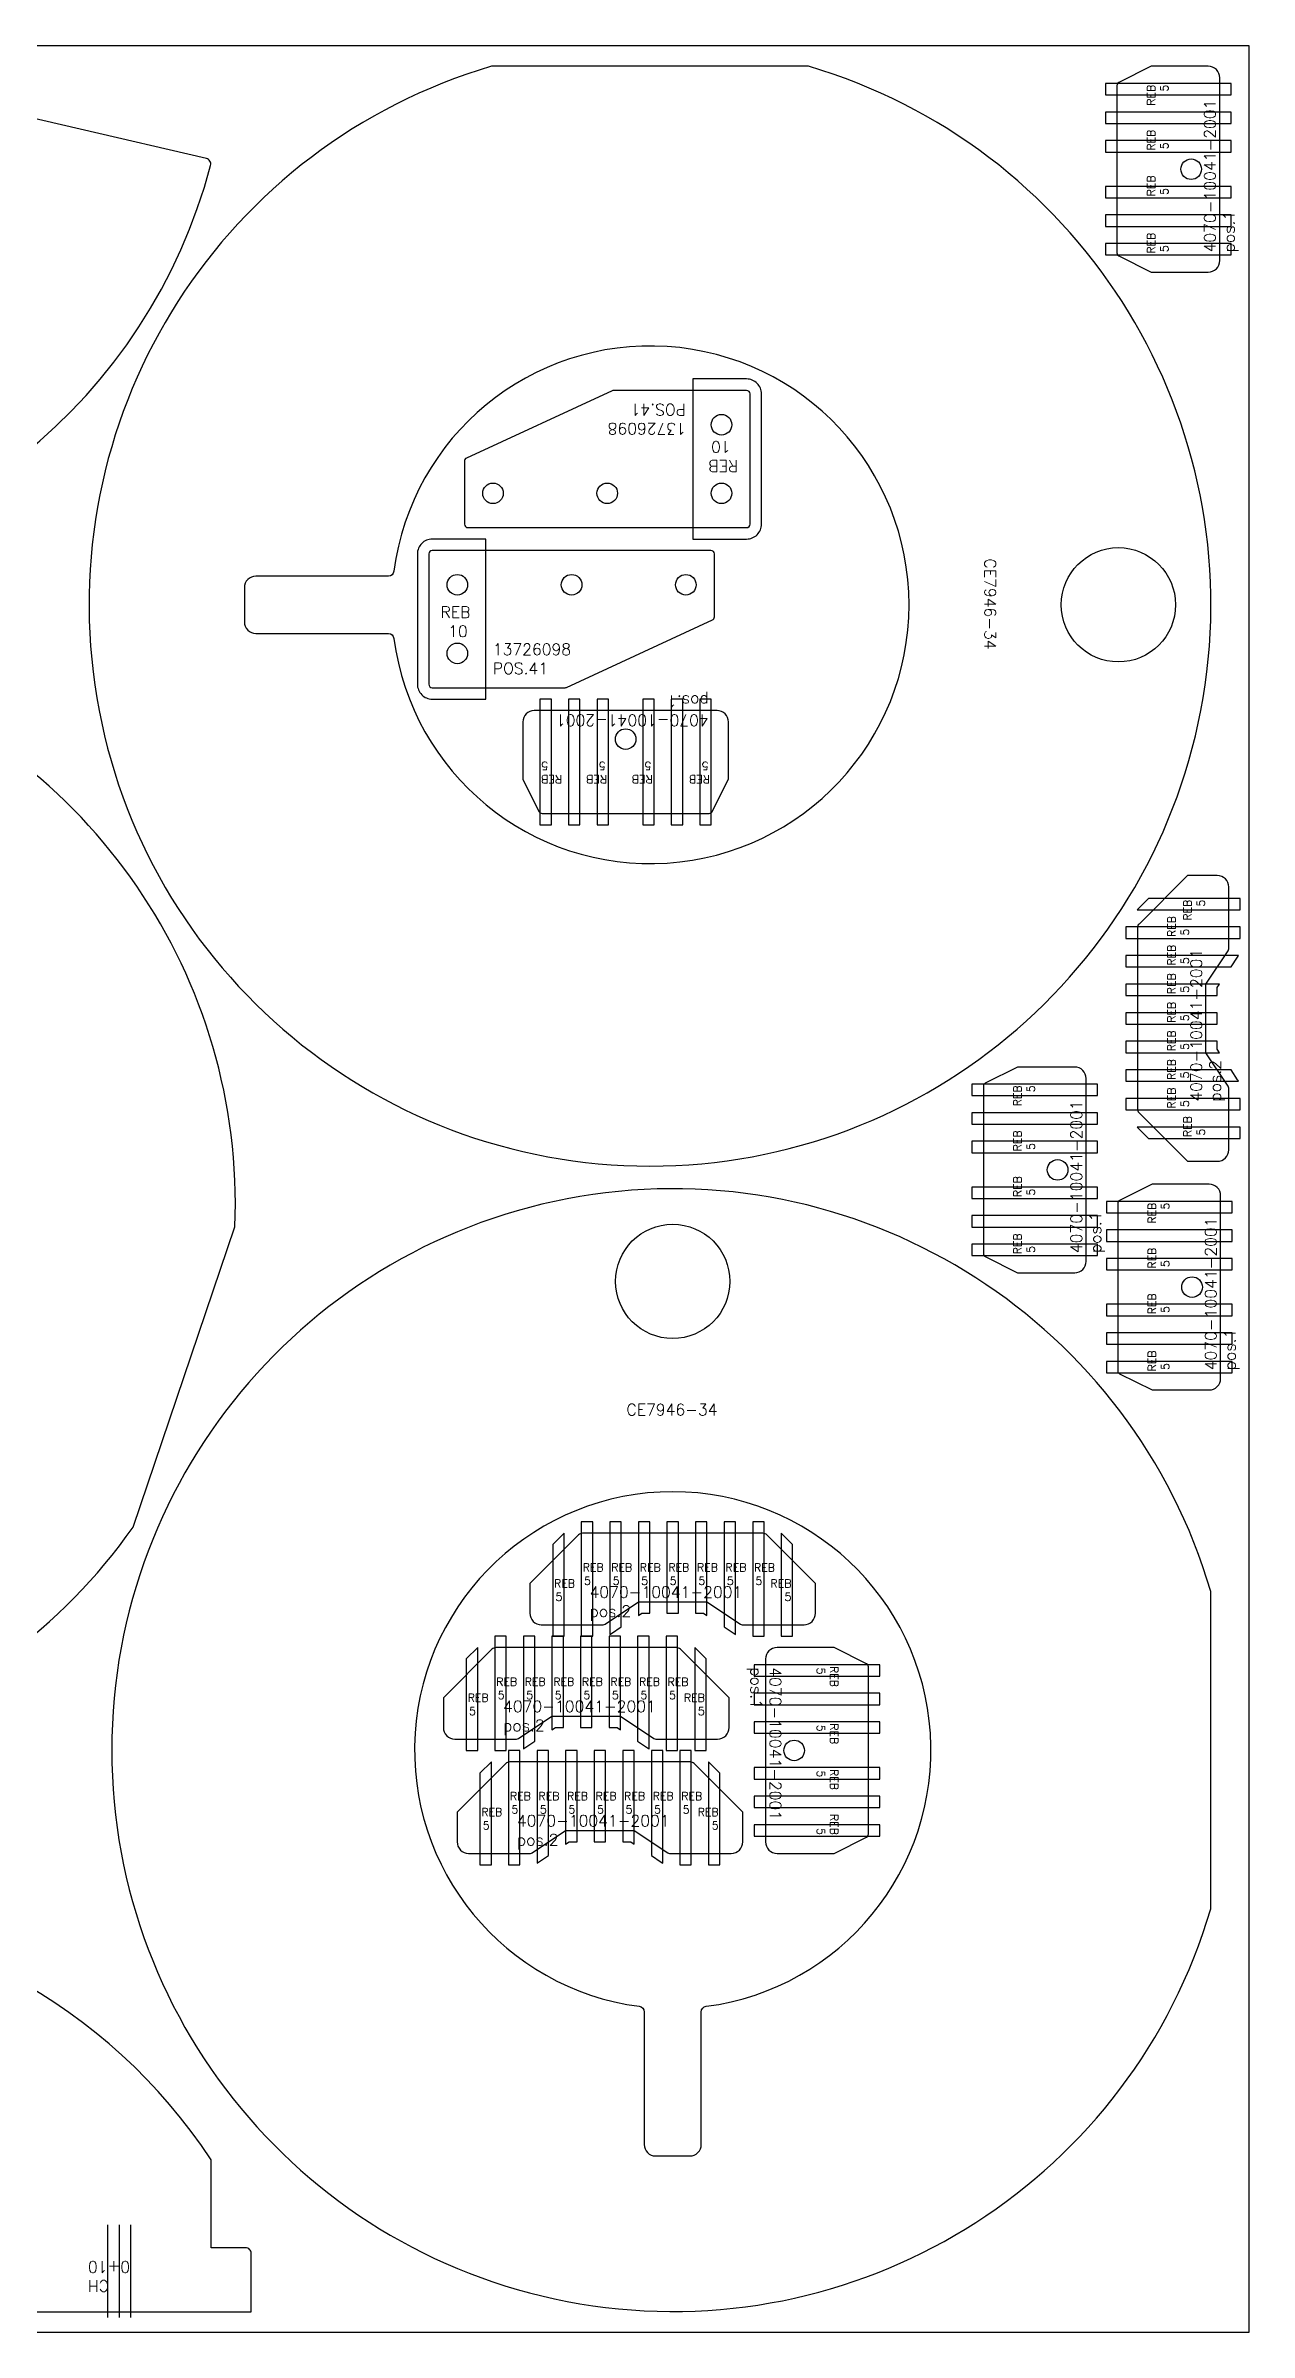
# Model space of a CAD drawing. Header units: millimetres. Extents: x 0 to 2400, y -105 to 2000.
# Drawn here: x 1346 to 2400, y 0 to 2000 of the extents above; entities that cross this region are included whole.
import ezdxf

# ---------------------------------------------------------------- set-up
doc = ezdxf.new("R2010")
doc.units = ezdxf.units.MM
for name, color, linetype in [('13725868', 7, 'Continuous'), ('13726098v0', 7, 'Continuous'), ('4070-10041-2001', 7, 'Continuous'), ('CE7946-34', 7, 'Continuous'), ('Chanfro', 7, 'Continuous'), ('Rebaixo', 6, 'Continuous'), ('sheet', 24, 'Continuous'), ('Texto', 7, 'Continuous')]:
    doc.layers.add(name, color=color, linetype=linetype)
doc.styles.get("Standard").update_dxf_attribs({"font": 'txt.shx'})

msp = doc.modelspace()

# ---------------------------------------------------------------- linework, layer by layer
at = {"layer": '13725868', "color": 7}
for points in [[(977.1, 1670.5, -0.414214), (953.1, 1655.5), (923.8, 1662.3, -0.414214), (908.9, 1686.3), (916.8, 1720.4, 0.414214), (909.3, 1732.4), (889.8, 1736.9, -0.414214), (874.8, 1760.9), (885.8, 1808.2, 0.311282), (883.7, 1813.4, -0.160425), (788.4, 1935.9), (563, 1988), (551.5, 1938.4, 0.414214), (555.3, 1932.4), (584.5, 1925.6), (567.2, 1850.7, 0.732093), (1490.8, 1895.3, 0.423398), (1487.1, 1901.4), (1265.7, 1952.7, 0.396943), (1259.8, 1949.2, -0.351686), (1004.9, 1771.9, 0.36844), (999.7, 1768.1)], [(681.4, 74), (651.4, 74, 0.414214), (646.4, 69), (646.4, 18), (877.7, 18, -0.213458), (1047.2, 128.9, 0.36844), (1051.4, 133.8), (1051.4, 234, -0.414214), (1071.4, 254), (1101.4, 254, -0.414214), (1121.4, 234), (1121.4, 199, 0.414214), (1131.4, 189), (1151.4, 189, -0.414214), (1171.4, 169), (1171.4, 120.5, 0.311282), (1174.6, 115.8, -0.160425), (1295.1, 18), (1526.4, 18), (1526.4, 69, 0.414214), (1521.4, 74), (1491.4, 74), (1491.4, 150.8, 0.538683), (681.4, 150.8)]]:
    msp.add_lwpolyline(points, format="xyb", close=True, dxfattribs=at)
at = {"layer": '13726098v0', "color": 6}
for points in [[(1716, 1578.5), (1960, 1578.5, 0.414214), (1963, 1581.5), (1963, 1695.5, 0.414214), (1960, 1698.5), (1843.6, 1698.5, 0.108525), (1842.4, 1698.2), (1714.7, 1639.3, 0.292538), (1713, 1636.6), (1713, 1581.5, 0.414214)], [(1928.8, 1558.5), (1684.8, 1558.5, 0.414214), (1681.8, 1555.5), (1681.8, 1441.5, 0.414214), (1684.8, 1438.5), (1801.1, 1438.5, 0.108525), (1802.4, 1438.8), (1930, 1497.7, 0.292538), (1931.8, 1500.4), (1931.8, 1555.5, 0.414214)]]:
    msp.add_lwpolyline(points, format="xyb", close=True, dxfattribs=at)
for centre in [(1938, 1668.5), (1738, 1608.5), (1838, 1608.5), (1938, 1608.5), (1706.8, 1528.5), (1806.8, 1528.5), (1906.8, 1528.5), (1706.8, 1468.5)]:
    msp.add_circle(centre, 9, dxfattribs=at)
at = {"layer": '4070-10041-2001', "color": 3}
for points in [[(2374.1, 1812), (2374.1, 1972, 0.414214), (2364.1, 1982), (2314.1, 1982), (2285.7, 1967.8, 0.284079), (2284.1, 1965.1), (2284.1, 1818.9, 0.284079), (2285.7, 1816.2), (2314.1, 1802), (2364.1, 1802, 0.414214)], [(1934.1, 1418.5), (1774.1, 1418.5, 0.414214), (1764.1, 1408.5), (1764.1, 1358.5), (1778.2, 1330.2, 0.284079), (1780.9, 1328.5), (1927.2, 1328.5, 0.284079), (1929.9, 1330.2), (1944.1, 1358.5), (1944.1, 1408.5, 0.414214)], [(2257.2, 936.7), (2257.2, 1096.7, 0.414214), (2247.2, 1106.7), (2197.2, 1106.7), (2168.8, 1092.6, 0.284079), (2167.2, 1089.9), (2167.2, 943.6, 0.284079), (2168.8, 940.9), (2197.2, 926.7), (2247.2, 926.7, 0.414214)], [(2374.9, 834.2), (2374.9, 994.2, 0.414214), (2364.9, 1004.2), (2314.9, 1004.2), (2286.5, 990, 0.284079), (2284.9, 987.3), (2284.9, 841, 0.284079), (2286.5, 838.4), (2314.9, 824.2), (2364.9, 824.2, 0.414214)], [(1976.6, 588.9), (1976.6, 428.9, 0.414214), (1986.6, 418.9), (2036.6, 418.9), (2065, 433.1, 0.284079), (2066.6, 435.8), (2066.6, 582, 0.284079), (2065, 584.7), (2036.6, 598.9), (1986.6, 598.9, 0.414214)]]:
    msp.add_lwpolyline(points, format="xyb", close=True, dxfattribs=at)
at = {"layer": '4070-10041-2001', "color": 1}
for points in [[(2362, 1179.2), (2381.5, 1208.4, 0.148069), (2382, 1210.1), (2382, 1264.2, 0.414214), (2372, 1274.2), (2346, 1274.2), (2303.5, 1231.7, 0.198912), (2302, 1228.1), (2302, 1070.3, 0.198912), (2303.5, 1066.7), (2346, 1024.2), (2372, 1024.2, 0.414214), (2382, 1034.2), (2382, 1088.3, 0.148069), (2381.5, 1089.9), (2362, 1119.2)], [(1925.3, 638.9), (1954.6, 619.4, 0.148069), (1956.2, 618.9), (2010.3, 618.9, 0.414214), (2020.3, 628.9), (2020.3, 654.9), (1977.8, 697.4, 0.198912), (1974.3, 698.9), (1816.4, 698.9, 0.198912), (1812.9, 697.4), (1770.3, 654.9), (1770.3, 628.9, 0.414214), (1780.3, 618.9), (1834.4, 618.9, 0.148069), (1836.1, 619.4), (1865.3, 638.9)], [(1849.6, 538.9), (1878.8, 519.4, 0.148069), (1880.5, 518.9), (1934.6, 518.9, 0.414214), (1944.6, 528.9), (1944.6, 554.9), (1902.1, 597.4, 0.198912), (1898.5, 598.9), (1740.7, 598.9, 0.198912), (1737.1, 597.4), (1694.6, 554.9), (1694.6, 528.9, 0.414214), (1704.6, 518.9), (1758.7, 518.9, 0.148069), (1760.3, 519.4), (1789.6, 538.9)], [(1861.6, 438.9), (1890.9, 419.4, 0.148069), (1892.6, 418.9), (1946.6, 418.9, 0.414214), (1956.6, 428.9), (1956.6, 454.9), (1914.1, 497.4, 0.198912), (1910.6, 498.9), (1752.7, 498.9, 0.198912), (1749.2, 497.4), (1706.6, 454.9), (1706.6, 428.9, 0.414214), (1716.6, 418.9), (1770.7, 418.9, 0.148069), (1772.4, 419.4), (1801.6, 438.9)]]:
    msp.add_lwpolyline(points, format="xyb", close=True, dxfattribs=at)
at = {"layer": '4070-10041-2001', "color": 3}
for centre in [(2349.1, 1892), (1854.1, 1393.5), (2232.2, 1016.7), (2349.9, 914.2), (2001.6, 508.9)]:
    msp.add_circle(centre, 9, dxfattribs=at)
at = {"layer": 'CE7946-34', "color": 7}
for points in [[(2014.1, 1982), (1736.7, 1982, 6.935416)], [(1651.3, 1540.4, -0.376562), (1646.4, 1536), (1530.4, 1536, 0.414214), (1520.4, 1526), (1520.4, 1496, 0.414214), (1530.4, 1486), (1646.4, 1486, -0.376562), (1651.3, 1481.6, 15.334789)], [(619.9, 1269.4), (530.9, 1006.7, 0.747965), (1423, 704.2), (1512.1, 967, 0.747965)], [(2366.3, 647.9, 6.935416), (2366.3, 370.5)], [(1866, 285.1, -0.376562), (1870.3, 280.1), (1870.3, 164.2, 0.414214), (1880.3, 154.2), (1910.3, 154.2, 0.414214), (1920.3, 164.2), (1920.3, 280.1, -0.376562), (1924.7, 285.1, 15.334789)]]:
    msp.add_lwpolyline(points, format="xyb", close=True, dxfattribs=at)
for centre in [(2285.4, 1511), (1895.3, 919.2)]:
    msp.add_circle(centre, 50, dxfattribs=at)
at = {"layer": 'Chanfro', "color": 1}
for p, q in [((1400.7, 94), (1400.7, 13)), ((1410.7, 94), (1410.7, 13)), ((1420.7, 94), (1420.7, 13))]:
    msp.add_line(p, q, dxfattribs=at)
at = {"layer": 'Rebaixo', "color": 3}
for points in [[(2384.1, 1967), (2274.1, 1967), (2274.1, 1957), (2384.1, 1957)], [(2384.1, 1942), (2274.1, 1942), (2274.1, 1932), (2384.1, 1932)], [(2384.1, 1917), (2274.1, 1917), (2274.1, 1907), (2384.1, 1907)], [(2384.1, 1867), (2384.1, 1877), (2274.1, 1877), (2274.1, 1867)], [(2384.1, 1852), (2274.1, 1852), (2274.1, 1842), (2384.1, 1842)], [(2384.1, 1827), (2274.1, 1827), (2274.1, 1817), (2384.1, 1817)], [(1779.1, 1428.5), (1779.1, 1318.5), (1789.1, 1318.5), (1789.1, 1428.5)], [(1804.1, 1428.5), (1804.1, 1318.5), (1814.1, 1318.5), (1814.1, 1428.5)], [(1829.1, 1428.5), (1829.1, 1318.5), (1839.1, 1318.5), (1839.1, 1428.5)], [(1879.1, 1428.5), (1869.1, 1428.5), (1869.1, 1318.5), (1879.1, 1318.5)], [(1894.1, 1428.5), (1894.1, 1318.5), (1904.1, 1318.5), (1904.1, 1428.5)], [(1919.1, 1428.5), (1919.1, 1318.5), (1929.1, 1318.5), (1929.1, 1428.5)], [(2267.2, 1091.7), (2157.2, 1091.7), (2157.2, 1081.7), (2267.2, 1081.7)], [(2267.2, 1066.7), (2157.2, 1066.7), (2157.2, 1056.7), (2267.2, 1056.7)], [(2267.2, 1041.7), (2157.2, 1041.7), (2157.2, 1031.7), (2267.2, 1031.7)], [(2267.2, 991.7), (2267.2, 1001.7), (2157.2, 1001.7), (2157.2, 991.7)], [(2384.9, 989.2), (2274.9, 989.2), (2274.9, 979.2), (2384.9, 979.2)], [(2267.2, 976.7), (2157.2, 976.7), (2157.2, 966.7), (2267.2, 966.7)], [(2384.9, 964.2), (2274.9, 964.2), (2274.9, 954.2), (2384.9, 954.2)], [(2267.2, 951.7), (2157.2, 951.7), (2157.2, 941.7), (2267.2, 941.7)], [(2384.9, 939.2), (2274.9, 939.2), (2274.9, 929.2), (2384.9, 929.2)], [(2384.9, 889.2), (2384.9, 899.2), (2274.9, 899.2), (2274.9, 889.2)], [(2384.9, 874.2), (2274.9, 874.2), (2274.9, 864.2), (2384.9, 864.2)], [(2384.9, 849.2), (2274.9, 849.2), (2274.9, 839.2), (2384.9, 839.2)], [(1966.6, 573.9), (2076.6, 573.9), (2076.6, 583.9), (1966.6, 583.9)], [(1966.6, 548.9), (2076.6, 548.9), (2076.6, 558.9), (1966.6, 558.9)], [(1966.6, 533.9), (1966.6, 523.9), (2076.6, 523.9), (2076.6, 533.9)], [(1966.6, 483.9), (2076.6, 483.9), (2076.6, 493.9), (1966.6, 493.9)], [(1966.6, 458.9), (2076.6, 458.9), (2076.6, 468.9), (1966.6, 468.9)], [(1966.6, 433.9), (2076.6, 433.9), (2076.6, 443.9), (1966.6, 443.9)]]:
    msp.add_lwpolyline(points, close=True, dxfattribs=at)
at = {"layer": 'Rebaixo', "color": 6}
for points in [[(1913, 1568.5), (1960, 1568.5, 0.414214), (1973, 1581.5), (1973, 1695.5, 0.414214), (1960, 1708.5), (1913, 1708.5)], [(1731.8, 1568.5), (1684.8, 1568.5, 0.414214), (1671.8, 1555.5), (1671.8, 1441.5, 0.414214), (1684.8, 1428.5), (1731.8, 1428.5)]]:
    msp.add_lwpolyline(points, format="xyb", close=True, dxfattribs=at)
at = {"layer": 'Rebaixo', "color": 1}
for points in [[(2392, 1254.2), (2311.9, 1254.2), (2301.9, 1244.2), (2392, 1244.2)], [(2374, 1179.2), (2292, 1179.2), (2292, 1169.2), (2372, 1169.2), (2372, 1176.2)], [(2372, 1154.2), (2292, 1154.2), (2292, 1144.2), (2372, 1144.2)], [(2372, 1129.2), (2292, 1129.2), (2292, 1119.2), (2374, 1119.2), (2372, 1122.2)], [(2392, 1054.2), (2301.9, 1054.2), (2311.9, 1044.2), (2392, 1044.2)], [(1875.3, 628.9), (1875.3, 708.9), (1865.3, 708.9), (1865.3, 626.9), (1868.4, 628.9)], [(1900.3, 628.9), (1900.3, 708.9), (1890.3, 708.9), (1890.3, 628.9)], [(1925.3, 626.9), (1925.3, 708.9), (1915.3, 708.9), (1915.3, 628.9), (1922.3, 628.9)], [(1800.3, 608.9), (1800.3, 699), (1790.3, 689), (1790.3, 608.9)], [(2000.3, 608.9), (2000.3, 689), (1990.3, 699), (1990.3, 608.9)], [(1799.6, 528.9), (1799.6, 608.9), (1789.6, 608.9), (1789.6, 526.9), (1792.6, 528.9)], [(1824.6, 528.9), (1824.6, 608.9), (1814.6, 608.9), (1814.6, 528.9)], [(1849.6, 526.9), (1849.6, 608.9), (1839.6, 608.9), (1839.6, 528.9), (1846.6, 528.9)], [(1724.6, 508.9), (1724.6, 599), (1714.6, 589), (1714.6, 508.9)], [(1924.6, 508.9), (1924.6, 589), (1914.6, 599), (1914.6, 508.9)], [(1811.6, 428.9), (1811.6, 508.9), (1801.6, 508.9), (1801.6, 426.9), (1804.7, 428.9)], [(1836.6, 428.9), (1836.6, 508.9), (1826.6, 508.9), (1826.6, 428.9)], [(1861.6, 426.9), (1861.6, 508.9), (1851.6, 508.9), (1851.6, 428.9), (1858.6, 428.9)], [(1736.6, 408.9), (1736.6, 499), (1726.6, 489), (1726.6, 408.9)], [(1936.6, 408.9), (1936.6, 489), (1926.6, 499), (1926.6, 408.9)]]:
    msp.add_lwpolyline(points, close=True, dxfattribs=at)
for points in [[(2392, 1229.2), (2292, 1229.2, 0.017868), (2292, 1228.1), (2292, 1219.2), (2392, 1219.2)], [(2390.6, 1204.2), (2292, 1204.2), (2292, 1194.2), (2384, 1194.2), (2389.8, 1202.9, 0.02906)], [(2384, 1104.2), (2292, 1104.2), (2292, 1094.2), (2390.6, 1094.2, 0.02906), (2389.8, 1095.5)], [(2392, 1079.2), (2292, 1079.2), (2292, 1070.3, 0.017868), (2292, 1069.2), (2392, 1069.2)], [(1825.3, 608.9), (1825.3, 708.9), (1816.4, 708.9, 0.017868), (1815.3, 708.9), (1815.3, 608.9)], [(1850.3, 616.9), (1850.3, 708.9), (1840.3, 708.9), (1840.3, 610.3, 0.02906), (1841.6, 611.1)], [(1950.3, 610.3), (1950.3, 708.9), (1940.3, 708.9), (1940.3, 616.9), (1949, 611.1, 0.02906)], [(1975.3, 608.9), (1975.3, 708.9, 0.017868), (1974.3, 708.9), (1965.3, 708.9), (1965.3, 608.9)], [(1749.6, 508.9), (1749.6, 608.9), (1740.7, 608.9, 0.017868), (1739.6, 608.9), (1739.6, 508.9)], [(1774.6, 516.9), (1774.6, 608.9), (1764.6, 608.9), (1764.6, 510.3, 0.02906), (1765.9, 511.1)], [(1874.6, 510.3), (1874.6, 608.9), (1864.6, 608.9), (1864.6, 516.9), (1873.3, 511.1, 0.02906)], [(1899.6, 508.9), (1899.6, 608.9, 0.017868), (1898.5, 608.9), (1889.6, 608.9), (1889.6, 508.9)], [(1761.6, 408.9), (1761.6, 508.9), (1752.7, 508.9, 0.017868), (1751.6, 508.9), (1751.6, 408.9)], [(1786.6, 416.9), (1786.6, 508.9), (1776.6, 508.9), (1776.6, 410.3, 0.02906), (1777.9, 411.1)], [(1886.6, 410.3), (1886.6, 508.9), (1876.6, 508.9), (1876.6, 416.9), (1885.3, 411.1, 0.02906)], [(1911.6, 408.9), (1911.6, 508.9, 0.017868), (1910.6, 508.9), (1901.6, 508.9), (1901.6, 408.9)]]:
    msp.add_lwpolyline(points, format="xyb", close=True, dxfattribs=at)
at = {"layer": 'sheet', "color": 7}
msp.add_lwpolyline([(0, 0), (2400, 0), (2400, 2000), (0, 2000)], close=True, dxfattribs=at)

# ---------------------------------------------------------------- texts
at = {"layer": 'Chanfro', "color": 1, "insert": (1383.5, 62.1), "char_height": 10, "width": 54.353, "attachment_point": 9, "rotation": 180}
msp.add_mtext('CH 0+10', dxfattribs=at)
at = {"layer": 'Rebaixo', "color": 3, "char_height": 7}
for s, insert, attachment_point, rotation in [('REB\\P5', (2310.5, 1965.8), 3, 90), ('REB\\P{\\W0.167029; }5', (2310.5, 1908.2), 1, 90), ('REB\\P{\\W0.167029; }5', (2310.5, 1868.2), 1, 90), ('REB\\P{\\W0.167029; }5', (2310.5, 1818.2), 1, 90), ('REB\\P5', (1780.2, 1354.9), 3, 180), ('REB\\P{\\W0.167029; }5', (1837.9, 1354.9), 1, 180), ('REB\\P{\\W0.167029; }5', (1877.9, 1354.9), 1, 180), ('REB\\P{\\W0.167029; }5', (1927.9, 1354.9), 1, 180), ('REB\\P5', (2193.6, 1090.6), 3, 90), ('REB\\P{\\W0.167029; }5', (2193.6, 1032.9), 1, 90), ('REB\\P{\\W0.167029; }5', (2193.6, 992.9), 1, 90), ('REB\\P5', (2311.3, 988), 3, 90), ('REB\\P{\\W0.167029; }5', (2193.6, 942.9), 1, 90), ('REB\\P{\\W0.167029; }5', (2311.3, 930.4), 1, 90), ('REB\\P{\\W0.167029; }5', (2311.3, 890.4), 1, 90), ('REB\\P{\\W0.167029; }5', (2311.3, 840.4), 1, 90), ('REB\\P{\\W0.167029; }5', (2040.2, 582.7), 1, 270), ('REB\\P{\\W0.167029; }5', (2040.2, 532.7), 1, 270), ('REB\\P{\\W0.167029; }5', (2040.2, 492.7), 1, 270), ('REB\\P5', (2040.2, 435.1), 3, 270)]:
    msp.add_mtext_dynamic_manual_height_columns(s, width=7.005, gutter_width=12.5, heights=[0], dxfattribs=dict(at, insert=insert, attachment_point=attachment_point, rotation=rotation))
at = {"layer": 'Rebaixo', "color": 6, "insert": (1952.7, 1627.4), "char_height": 10, "attachment_point": 1, "rotation": 180}
msp.add_mtext_dynamic_manual_height_columns('REB\\P{\\W0.745316; }10', width=26.573, gutter_width=12.5, heights=[0], dxfattribs=at)
at = {"layer": 'Rebaixo', "color": 6, "insert": (1692.1, 1509.5), "char_height": 10, "attachment_point": 1}
msp.add_mtext_dynamic_manual_height_columns('REB\\P{\\W0.745316; }10', width=26.573, gutter_width=12.5, heights=[0], dxfattribs=at)
at = {"layer": 'Rebaixo', "color": 1, "char_height": 7, "rotation": 90}
for s, insert, attachment_point in [('REB\\P5', (2342.4, 1253), 3), ('REB\\P{\\W0.167029; }5', (2328.5, 1220.4), 1), ('REB\\P{\\W0.167029; }5', (2328.4, 1195.4), 1), ('REB\\P{\\W0.167029; }5', (2328.4, 1170.4), 1), ('REB\\P{\\W0.167029; }5', (2328.4, 1145.4), 1), ('REB\\P{\\W0.167029; }5', (2328.4, 1120.4), 1), ('REB\\P{\\W0.167029; }5', (2328.4, 1095.4), 1), ('REB\\P{\\W0.167029; }5', (2328.4, 1070.4), 1), ('REB\\P{\\W0.167029; }5', (2342.4, 1045.4), 1)]:
    msp.add_mtext_dynamic_manual_height_columns(s, width=7.005, gutter_width=12.5, heights=[0], dxfattribs=dict(at, insert=insert, attachment_point=attachment_point))
at = {"layer": 'Rebaixo', "color": 1, "char_height": 7}
for s, insert, attachment_point in [('REB\\P{\\W0.167029; }5', (1816.5, 672.5), 1), ('REB\\P{\\W0.167029; }5', (1841.5, 672.5), 1), ('REB\\P{\\W0.167029; }5', (1866.5, 672.5), 1), ('REB\\P{\\W0.167029; }5', (1891.5, 672.5), 1), ('REB\\P{\\W0.167029; }5', (1916.5, 672.5), 1), ('REB\\P{\\W0.167029; }5', (1941.5, 672.5), 1), ('REB\\P{\\W0.167029; }5', (1966.5, 672.4), 1), ('REB\\P{\\W0.167029; }5', (1791.5, 658.5), 1), ('REB\\P5', (1999.2, 658.5), 3), ('REB\\P{\\W0.167029; }5', (1740.8, 572.5), 1), ('REB\\P{\\W0.167029; }5', (1765.8, 572.5), 1), ('REB\\P{\\W0.167029; }5', (1790.8, 572.5), 1), ('REB\\P{\\W0.167029; }5', (1815.8, 572.5), 1), ('REB\\P{\\W0.167029; }5', (1840.8, 572.5), 1), ('REB\\P{\\W0.167029; }5', (1865.8, 572.5), 1), ('REB\\P{\\W0.167029; }5', (1890.8, 572.4), 1), ('REB\\P{\\W0.167029; }5', (1715.8, 558.5), 1), ('REB\\P5', (1923.4, 558.5), 3), ('REB\\P{\\W0.167029; }5', (1752.8, 472.5), 1), ('REB\\P{\\W0.167029; }5', (1777.8, 472.5), 1), ('REB\\P{\\W0.167029; }5', (1802.8, 472.5), 1), ('REB\\P{\\W0.167029; }5', (1827.8, 472.5), 1), ('REB\\P{\\W0.167029; }5', (1852.8, 472.5), 1), ('REB\\P{\\W0.167029; }5', (1877.8, 472.5), 1), ('REB\\P{\\W0.167029; }5', (1902.8, 472.4), 1), ('REB\\P{\\W0.167029; }5', (1727.8, 458.5), 1), ('REB\\P5', (1935.5, 458.5), 3)]:
    msp.add_mtext_dynamic_manual_height_columns(s, width=7.005, gutter_width=12.5, heights=[0], dxfattribs=dict(at, insert=insert, attachment_point=attachment_point))
at = {"layer": 'Texto', "color": 3, "char_height": 10, "attachment_point": 1}
for s, insert, width, rotation in [('4070-10041-2001 pos.1', (2360.5, 1819.2), 148.334, 90), ('CE7946-34', (2178.2, 1551.5), 412.817, 270), ('4070-10041-2001 pos.1', (1926.8, 1404.9), 148.334, 180), ('4070-10041-2001 pos.1', (2243.6, 943.9), 148.334, 90), ('4070-10041-2001 pos.1', (2361.3, 841.4), 148.334, 90), ('4070-10041-2001 pos.1', (1990.2, 581.7), 148.334, 270)]:
    msp.add_mtext(s, dxfattribs=dict(at, insert=insert, width=width, rotation=rotation))
at = {"layer": 'Texto', "color": 6, "insert": (1906.9, 1660), "char_height": 10, "width": 114.262, "attachment_point": 1, "rotation": 180}
msp.add_mtext('13726098 POS.41', dxfattribs=at)
at = {"layer": 'Texto', "color": 6, "insert": (1737.8, 1477), "char_height": 10, "width": 114.262, "attachment_point": 1}
msp.add_mtext('13726098 POS.41', dxfattribs=at)
at = {"layer": 'Texto', "color": 1, "insert": (2348.5, 1076.4), "char_height": 10, "width": 148.334, "attachment_point": 1, "rotation": 90}
msp.add_mtext('4070-10041-2001 pos.2', dxfattribs=at)
at = {"layer": 'Texto', "color": 3, "insert": (1854.8, 812), "char_height": 10, "width": 412.817, "attachment_point": 1}
msp.add_mtext('CE7946-34', dxfattribs=at)
at = {"layer": 'Texto', "color": 1, "char_height": 10, "width": 148.334, "attachment_point": 1}
for insert in [(1822.5, 652.4), (1746.8, 552.4), (1758.9, 452.4)]:
    msp.add_mtext('4070-10041-2001 pos.2', dxfattribs=dict(at, insert=insert))

doc.saveas('drawing.dxf')
